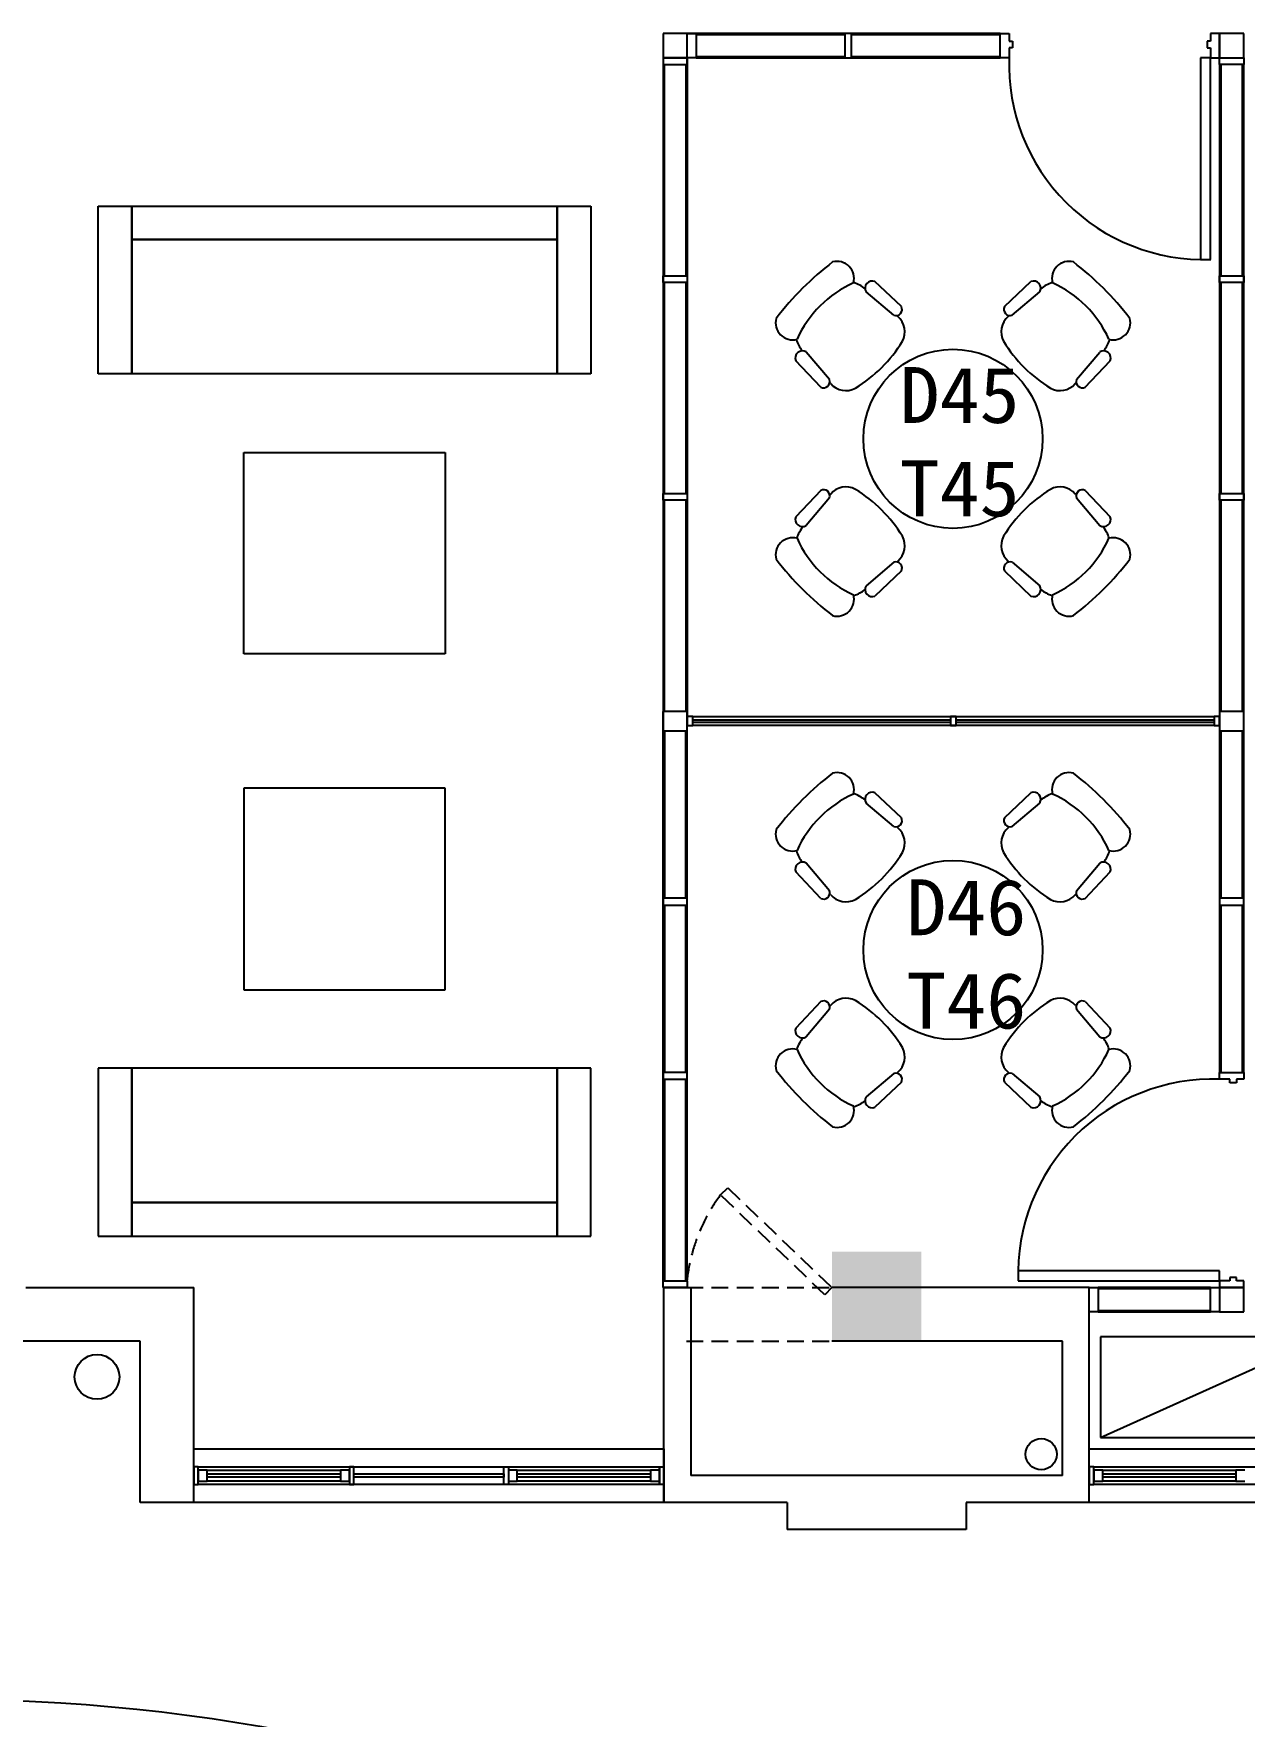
# Model space of a CAD drawing. Header units: millimetres. Extents: x 526420 to 928802, y 401925 to 509768.
# Drawn here: x 558491 to 563899, y 417524 to 425039 of the extents above; entities that cross this region are included whole.
import ezdxf

# ---------------------------------------------------------------- set-up
doc = ezdxf.new("R2010")
doc.units = ezdxf.units.MM
doc.header["$LTSCALE"] = 3000
doc.header["$MEASUREMENT"] = 0
doc.linetypes.add('DASHED', pattern=[0.75, 0.5, -0.25])
doc.layers.get('0').update_dxf_attribs({"linetype": 'CONTINUOUS'})
for name, color, linetype in [('D-WALL', 7, 'CONTINUOUS'), ('D-WINDOW', 7, 'CONTINUOUS'), ('P-DOOR', 7, 'CONTINUOUS'), ('P-FURNI-I', 7, 'CONTINUOUS'), ('P-STAIR', 7, 'CONTINUOUS'), ('P-WALL', 7, 'CONTINUOUS'), ('W-WD', 7, 'CONTINUOUS'), ('窗台线', 7, 'CONTINUOUS')]:
    doc.layers.add(name, color=color, linetype=linetype)
doc.styles.get("Standard").update_dxf_attribs({"font": 'romans.shx', "width": 0.65, "bigfont": 'hzfs1.shx'})

msp = doc.modelspace()

# ---------------------------------------------------------------- linework, layer by layer
at = {"color": 0, "ltscale": 0.7}
msp.add_circle((562991.3, 418694.3), 70, dxfattribs=at)
msp.add_circle((562991.3, 418694.3), 70, dxfattribs=at)
at = {"layer": 'D-WALL', "color": 0, "ltscale": 0.7}
for p, q in [((558456.1, 419438.6), (559206.1, 419438.6)), ((559206.1, 418478.6), (559206.1, 419438.6)), ((561306.1, 418478.6), (561306.1, 419438.6)), ((561306.1, 419438.6), (561406.1, 419438.6)), ((561306.1, 419438.6), (561426.2, 419438.6)), ((561426.2, 419438.6), (561426.2, 418598.6)), ((563206.1, 419438.6), (562056.1, 419438.6)), ((563206.1, 418478.6), (563206.1, 419438.6)), ((558966.1, 419198.6), (558376.1, 419198.6)), ((558966.1, 418478.6), (558966.1, 419198.6)), ((563086.1, 419198.6), (562056.1, 419198.6)), ((563086.1, 418598.6), (563086.1, 419198.6)), ((563086.1, 418598.6), (561426.2, 418598.6)), ((559206.1, 418478.6), (558966.1, 418478.6)), ((561856.1, 418478.6), (561306.1, 418478.6)), ((561546.1, 418478.6), (561306.1, 418478.6)), ((561856.1, 418478.6), (561856.1, 418358.6)), ((562656.1, 418478.6), (562656.1, 418358.6)), ((563206.1, 418478.6), (562656.1, 418478.6)), ((563206.1, 418478.6), (562966.1, 418478.6)), ((562656.1, 418358.6), (561856.1, 418358.6))]:
    msp.add_line(p, q, dxfattribs=at)
at = {"layer": 'D-WALL', "color": 0}
msp.add_solid([(562056.1, 419198.6), (562456.1, 419198.6), (562056.1, 419598.6), (562456.1, 419598.6)], dxfattribs=at)
at = {"layer": 'D-WINDOW', "color": 0, "ltscale": 0.7}
for p, q in [((559206.1, 418718.6), (561306.1, 418718.6)), ((563206.1, 418718.6), (565306.1, 418718.6)), ((559226.1, 418638.6), (559206.1, 418638.6)), ((559206.1, 418638.6), (559206.1, 418558.6)), ((559226.1, 418638.6), (561286.1, 418638.6)), ((559226.1, 418558.6), (559226.1, 418638.6)), ((559226.1, 418558.6), (559226.1, 418638.6)), ((559266.1, 418623.6), (559226.1, 418623.6)), ((559226.1, 418623.6), (559226.1, 418573.6)), ((559266.1, 418623.6), (559861.1, 418623.6)), ((559266.1, 418573.6), (559266.1, 418623.6)), ((559266.1, 418573.6), (559266.1, 418623.6)), ((559266.1, 418606.1), (559861.1, 418606.1)), ((559266.1, 418591.1), (559266.1, 418606.1)), ((559861.1, 418591.1), (559266.1, 418591.1)), ((559901.1, 418623.6), (559861.1, 418623.6)), ((559861.1, 418623.6), (559861.1, 418573.6)), ((559861.1, 418623.6), (559861.1, 418573.6)), ((559861.1, 418606.1), (559861.1, 418591.1)), ((559921.1, 418638.6), (559901.1, 418638.6)), ((559901.1, 418638.6), (559901.1, 418558.6)), ((559901.1, 418573.6), (559901.1, 418623.6)), ((559921.1, 418558.6), (559921.1, 418638.6)), ((559921.1, 418606.1), (560591.1, 418606.1)), ((559921.1, 418591.1), (559921.1, 418606.1)), ((560591.1, 418591.1), (559921.1, 418591.1)), ((560591.1, 418558.6), (560591.1, 418638.6)), ((560591.1, 418638.6), (560611.1, 418638.6)), ((560591.1, 418606.1), (560591.1, 418591.1)), ((560611.1, 418638.6), (560611.1, 418558.6)), ((560651.1, 418623.6), (560611.1, 418623.6)), ((560611.1, 418623.6), (560611.1, 418573.6)), ((560651.1, 418623.6), (561246.1, 418623.6)), ((560651.1, 418573.6), (560651.1, 418623.6)), ((560651.1, 418573.6), (560651.1, 418623.6)), ((560651.1, 418606.1), (561246.1, 418606.1)), ((560651.1, 418591.1), (560651.1, 418606.1)), ((561246.1, 418591.1), (560651.1, 418591.1)), ((561286.1, 418623.6), (561246.1, 418623.6)), ((561246.1, 418623.6), (561246.1, 418573.6)), ((561246.1, 418623.6), (561246.1, 418573.6)), ((561246.1, 418606.1), (561246.1, 418591.1)), ((561286.1, 418638.6), (561286.1, 418558.6)), ((561286.1, 418558.6), (561286.1, 418638.6)), ((561286.1, 418638.6), (561306.1, 418638.6)), ((561286.1, 418573.6), (561286.1, 418623.6)), ((561306.1, 418638.6), (561306.1, 418558.6)), ((563226.1, 418638.6), (563206.1, 418638.6)), ((563206.1, 418638.6), (563206.1, 418558.6)), ((563226.1, 418638.6), (565286.1, 418638.6)), ((563226.1, 418558.6), (563226.1, 418638.6)), ((563226.1, 418558.6), (563226.1, 418638.6)), ((563266.1, 418623.6), (563226.1, 418623.6)), ((563226.1, 418623.6), (563226.1, 418573.6)), ((563266.1, 418623.6), (563861.1, 418623.6)), ((563266.1, 418573.6), (563266.1, 418623.6)), ((563266.1, 418573.6), (563266.1, 418623.6)), ((563266.1, 418606.1), (563861.1, 418606.1)), ((563266.1, 418591.1), (563266.1, 418606.1)), ((563861.1, 418591.1), (563266.1, 418591.1)), ((563901.1, 418623.6), (563861.1, 418623.6)), ((563861.1, 418623.6), (563861.1, 418573.6)), ((563861.1, 418623.6), (563861.1, 418573.6)), ((563861.1, 418606.1), (563861.1, 418591.1)), ((559206.1, 418558.6), (559226.1, 418558.6)), ((559226.1, 418573.6), (559266.1, 418573.6)), ((561286.1, 418558.6), (559226.1, 418558.6)), ((559861.1, 418573.6), (559266.1, 418573.6)), ((559861.1, 418573.6), (559901.1, 418573.6)), ((559901.1, 418558.6), (559921.1, 418558.6)), ((560611.1, 418558.6), (560591.1, 418558.6)), ((560611.1, 418573.6), (560651.1, 418573.6)), ((561246.1, 418573.6), (560651.1, 418573.6)), ((561246.1, 418573.6), (561286.1, 418573.6)), ((561306.1, 418558.6), (561286.1, 418558.6)), ((563206.1, 418558.6), (563226.1, 418558.6)), ((563226.1, 418573.6), (563266.1, 418573.6)), ((565286.1, 418558.6), (563226.1, 418558.6)), ((563861.1, 418573.6), (563266.1, 418573.6)), ((563861.1, 418573.6), (563901.1, 418573.6))]:
    msp.add_line(p, q, dxfattribs=at)
at = {"layer": 'P-DOOR', "color": 0}
for p, q in [((563703.1, 424930.6), (563703.1, 424030.6)), ((563748.1, 424930.6), (563703.1, 424930.6)), ((563748.1, 424030.6), (563748.1, 424930.6)), ((563703.1, 424030.6), (563748.1, 424030.6)), ((563788.1, 419513.6), (562888.1, 419513.6)), ((562888.1, 419513.6), (562888.1, 419468.6)), ((563788.1, 419468.6), (563788.1, 419513.6)), ((562888.1, 419468.6), (563788.1, 419468.6))]:
    msp.add_line(p, q, dxfattribs=at)
at = {"layer": 'P-DOOR', "color": 0, "linetype": 'DASHED', "ltscale": 0.05}
for p, q in [((561558.8, 419852.2), (561590.7, 419884.1)), ((561558.8, 419852.2), (561590.7, 419884.1)), ((561590.7, 419884.1), (562056.1, 419438.6)), ((561590.7, 419884.1), (562056.1, 419438.6)), ((562024.3, 419406.8), (561558.8, 419852.2)), ((562024.3, 419406.8), (561558.8, 419852.2)), ((561406.1, 419438.6), (562056.1, 419438.6)), ((561406.1, 419438.6), (562056.1, 419438.6)), ((562056.1, 419438.6), (562024.3, 419406.8)), ((562056.1, 419438.6), (562024.3, 419406.8)), ((561406.1, 419198.6), (562056.1, 419198.6)), ((561406.1, 419198.6), (562056.1, 419198.6))]:
    msp.add_line(p, q, dxfattribs=at)
at = {"layer": 'P-DOOR', "color": 0}
for centre, start, end in [((563716.6, 424899), 177.91733, 272.08267), ((563756.6, 419500.2), 87.91733, 182.08267)]:
    msp.add_arc(centre, 869, start, end, dxfattribs=at)
at = {"layer": 'P-DOOR', "color": 0, "linetype": 'DASHED', "ltscale": 0.05}
msp.add_arc((562185.9, 419385.8), 781.5, 143.35196, 176.12448, dxfattribs=at)
msp.add_arc((562185.9, 419385.8), 781.5, 143.35196, 176.12448, dxfattribs=at)
at = {"layer": 'P-FURNI-I', "color": 0}
for p, q in [((558779.1, 423518.6), (558779.1, 424268.6)), ((558779.1, 424268.6), (558929.1, 424268.6)), ((558929.1, 424118.6), (558929.1, 424268.6)), ((558929.1, 424268.6), (560829.1, 424268.6)), ((558929.1, 424268.6), (558929.1, 423518.6)), ((560829.1, 423518.6), (560829.1, 424268.6)), ((560829.1, 424268.6), (560979.1, 424268.6)), ((560829.1, 424268.6), (560829.1, 424118.6)), ((560979.1, 424268.6), (560979.1, 423518.6)), ((560829.1, 424118.6), (558929.1, 424118.6)), ((558929.1, 423518.6), (558929.1, 424118.6)), ((558929.1, 424118.6), (560829.1, 424118.6)), ((560829.1, 424118.6), (560829.1, 423518.6)), ((562366.8, 423819.5), (562248.6, 423931.4)), ((562827.5, 423819.5), (562945.6, 423931.4)), ((562332.7, 423780.8), (562209.5, 423885.4)), ((562861.5, 423780.8), (562984.8, 423885.4)), ((562350.4, 423775.4), (562345.6, 423779.5)), ((562843.8, 423775.4), (562848.7, 423779.5)), ((562006.9, 423459.6), (561895, 423577.7)), ((562045.6, 423493.6), (561941, 423616.8)), ((563148.7, 423493.6), (563253.3, 423616.8)), ((563187.4, 423459.6), (563299.3, 423577.7)), ((558929.1, 423518.6), (558779.1, 423518.6)), ((560829.1, 423518.6), (558929.1, 423518.6)), ((560979.1, 423518.6), (560829.1, 423518.6)), ((562051, 423475.9), (562046.8, 423480.8)), ((562051, 423475.9), (562046.8, 423480.7)), ((563143.3, 423475.9), (563147.4, 423480.8)), ((563143.3, 423475.9), (563147.5, 423480.7)), ((559429.1, 422268.6), (559429.1, 423168.6)), ((559429.1, 423168.6), (560329.1, 423168.6)), ((560329.1, 423168.6), (560329.1, 422268.6)), ((562006.9, 422998.9), (561895, 422880.7)), ((562045.6, 422964.8), (561941, 422841.6)), ((562051, 422982.5), (562046.8, 422977.7)), ((563143.3, 422982.5), (563147.4, 422977.7)), ((563148.7, 422964.8), (563253.3, 422841.6)), ((563187.4, 422998.9), (563299.3, 422880.7)), ((562332.7, 422677.7), (562209.5, 422573.1)), ((562350.4, 422683.1), (562345.6, 422678.9)), ((562350.4, 422683.1), (562345.7, 422678.9)), ((562843.8, 422683.1), (562848.6, 422678.9)), ((562843.8, 422683.1), (562848.7, 422678.9)), ((562861.5, 422677.7), (562984.8, 422573.1)), ((562366.8, 422639), (562248.6, 422527.1)), ((562827.5, 422639), (562945.6, 422527.1)), ((560329.1, 422268.6), (559429.1, 422268.6)), ((560329.1, 421668.6), (559429.1, 421668.6)), ((559429.1, 421668.6), (559429.1, 420768.6)), ((560329.1, 420768.6), (560329.1, 421668.6)), ((562332.7, 421497.7), (562209.5, 421602.3)), ((562366.8, 421536.4), (562248.6, 421648.3)), ((562827.5, 421536.4), (562945.6, 421648.3)), ((562861.5, 421497.7), (562984.8, 421602.3)), ((562350.4, 421492.3), (562345.6, 421496.5)), ((562843.8, 421492.3), (562848.7, 421496.5)), ((562006.9, 421176.5), (561895, 421294.7)), ((562045.6, 421210.6), (561941, 421333.8)), ((563148.7, 421210.6), (563253.3, 421333.8)), ((563187.4, 421176.5), (563299.3, 421294.7)), ((562051, 421192.9), (562046.8, 421197.7)), ((562051, 421192.9), (562046.8, 421197.6)), ((563143.3, 421192.9), (563147.4, 421197.7)), ((563143.3, 421192.9), (563147.5, 421197.6)), ((559429.1, 420768.6), (560329.1, 420768.6)), ((562006.9, 420715.8), (561895, 420597.7)), ((562051, 420699.5), (562046.8, 420694.6)), ((563143.3, 420699.5), (563147.4, 420694.6)), ((563187.4, 420715.8), (563299.3, 420597.7)), ((562045.6, 420681.8), (561941, 420558.6)), ((563148.7, 420681.8), (563253.3, 420558.6)), ((558929.1, 420418.6), (558779.1, 420418.6)), ((558779.1, 420418.6), (558779.1, 419668.6)), ((558929.1, 419668.6), (558929.1, 420418.6)), ((560829.1, 420418.6), (558929.1, 420418.6)), ((558929.1, 420418.6), (558929.1, 419818.6)), ((560979.1, 420418.6), (560829.1, 420418.6)), ((560829.1, 420418.6), (560829.1, 419668.6)), ((560829.1, 419818.6), (560829.1, 420418.6)), ((560979.1, 419668.6), (560979.1, 420418.6)), ((562332.7, 420394.6), (562209.5, 420290)), ((562350.4, 420400), (562345.6, 420395.9)), ((562350.4, 420400), (562345.7, 420395.9)), ((562843.8, 420400), (562848.6, 420395.9)), ((562843.8, 420400), (562848.7, 420395.9)), ((562861.5, 420394.6), (562984.8, 420290)), ((562366.8, 420355.9), (562248.6, 420244)), ((562827.5, 420355.9), (562945.6, 420244)), ((560829.1, 419818.6), (558929.1, 419818.6)), ((558929.1, 419818.6), (558929.1, 419668.6)), ((558929.1, 419818.6), (560829.1, 419818.6)), ((560829.1, 419668.6), (560829.1, 419818.6)), ((558779.1, 419668.6), (558929.1, 419668.6)), ((558929.1, 419668.6), (560829.1, 419668.6)), ((560829.1, 419668.6), (560979.1, 419668.6))]:
    msp.add_line(p, q, dxfattribs=at)
at = {"layer": 'P-FURNI-I', "color": 0, "ltscale": 0.7}
for p, q in [((563256.1, 419218.6), (563256.1, 418768.6)), ((565256.1, 419218.6), (563256.1, 419218.6)), ((563256.1, 418768.6), (564256.1, 419218.6)), ((563256.1, 418768.6), (565256.1, 418768.6))]:
    msp.add_line(p, q, dxfattribs=at)
at = {"layer": 'P-FURNI-I', "color": 0, "ltscale": 100}
for centre in [(562597.1, 423229.2), (562597.1, 420946.2)]:
    msp.add_circle(centre, 400, dxfattribs=at)
at = {"layer": 'P-FURNI-I', "color": 0}
for centre, radius, start, end in [((562903.5, 422922.9), 1383.5, 127.59073, 142.40927), ((562078.8, 423945.2), 76.4, 345.39269, 104.60731), ((563115.5, 423945.2), 76.4, 75.39269, 194.60731), ((562290.8, 422922.9), 1383.5, 37.59073, 52.40927), ((562358.9, 423467.5), 502.6, 114.20895, 155.79105), ((562096.6, 423759.4), 177.1, 52.33471, 71.21221), ((562236.3, 423902.2), 31.7, 67.15642, 212.13371), ((562957.9, 423902.2), 31.7, 327.86629, 112.84358), ((563097.7, 423759.4), 177.1, 108.78779, 127.66529), ((562835.4, 423467.5), 502.6, 24.20895, 65.79105), ((562341.8, 423807.1), 27.9, 251.04311, 26.28384), ((562293.5, 423707.5), 88.6, 331.10866, 50), ((562900.8, 423707.5), 88.6, 130, 208.89134), ((562852.5, 423807.1), 27.9, 153.71616, 288.95689), ((561881.2, 423747.6), 76.4, 165.39269, 284.60731), ((563313.1, 423747.6), 76.4, 255.39269, 14.60731), ((561924.2, 423590), 31.7, 57.86629, 202.84358), ((562065.3, 423728), 177.1, 198.61801, 216.90476), ((561837.6, 423988.8), 624.1, 301.27501, 328.72499), ((563356.7, 423988.8), 624.1, 211.27501, 238.72499), ((563270.1, 423590), 31.7, 337.15642, 122.13371), ((563129, 423728), 177.1, 323.09524, 341.38199), ((562019.2, 423484.6), 27.9, 243.71616, 18.95689), ((562118.8, 423532.9), 88.6, 220, 298.89134), ((563075.4, 423532.9), 88.6, 241.10866, 320), ((563175, 423484.6), 27.9, 161.04311, 296.28384), ((562019.2, 422973.9), 27.9, 341.04311, 116.28384), ((562118.8, 422925.6), 88.6, 61.10866, 140), ((561837.6, 422469.7), 624.1, 31.27501, 58.72499), ((563356.7, 422469.7), 624.1, 121.27501, 148.72499), ((563075.4, 422925.6), 88.6, 40, 118.89134), ((563175, 422973.9), 27.9, 63.71616, 198.95689), ((561924.2, 422868.4), 31.7, 157.15642, 302.13371), ((563270.1, 422868.4), 31.7, 237.86629, 22.84358), ((562067, 422728.7), 177.1, 142.33471, 161.21221), ((562293.5, 422750.9), 88.6, 310, 28.89134), ((562900.8, 422750.9), 88.6, 151.10866, 230), ((563127.3, 422728.7), 177.1, 18.78779, 37.66529), ((561881.2, 422710.9), 76.4, 75.39269, 194.60731), ((562358.9, 422991), 502.6, 204.20895, 245.79105), ((562835.4, 422991), 502.6, 294.20895, 335.79105), ((563313.1, 422710.9), 76.4, 345.39269, 104.60731), ((562903.5, 423535.6), 1383.5, 217.59073, 232.40927), ((562341.8, 422651.3), 27.9, 333.71616, 108.95689), ((562852.5, 422651.3), 27.9, 71.04311, 206.28384), ((562290.8, 423535.6), 1383.5, 307.59073, 322.40927), ((562236.3, 422556.2), 31.7, 147.86629, 292.84358), ((562957.9, 422556.2), 31.7, 247.15642, 32.13371), ((562078.8, 422513.3), 76.4, 255.39269, 14.60731), ((562098.3, 422697.3), 177.1, 288.61801, 306.90476), ((563096, 422697.3), 177.1, 233.09524, 251.38199), ((563115.5, 422513.3), 76.4, 165.39269, 284.60731), ((562903.5, 420639.8), 1383.5, 127.59073, 142.40927), ((562078.8, 421662.1), 76.4, 345.39269, 104.60731), ((563115.5, 421662.1), 76.4, 75.39269, 194.60731), ((562290.8, 420639.8), 1383.5, 37.59073, 52.40927), ((562358.9, 421184.4), 502.6, 114.20895, 155.79105), ((562096.6, 421476.3), 177.1, 52.33471, 71.21221), ((562236.3, 421619.2), 31.7, 67.15642, 212.13371), ((562957.9, 421619.2), 31.7, 327.86629, 112.84358), ((563097.7, 421476.3), 177.1, 108.78779, 127.66529), ((562835.4, 421184.4), 502.6, 24.20895, 65.79105), ((562341.8, 421524.1), 27.9, 251.04311, 26.28384), ((562852.5, 421524.1), 27.9, 153.71616, 288.95689), ((561881.2, 421464.5), 76.4, 165.39269, 284.60731), ((562293.5, 421424.5), 88.6, 331.10866, 50), ((562900.8, 421424.5), 88.6, 130, 208.89134), ((563313.1, 421464.5), 76.4, 255.39269, 14.60731), ((562065.3, 421445), 177.1, 198.61801, 216.90476), ((561837.6, 421705.7), 624.1, 301.27501, 328.72499), ((563356.7, 421705.7), 624.1, 211.27501, 238.72499), ((563129, 421445), 177.1, 323.09524, 341.38199), ((561924.2, 421307), 31.7, 57.86629, 202.84358), ((563270.1, 421307), 31.7, 337.15642, 122.13371), ((562019.2, 421201.5), 27.9, 243.71616, 18.95689), ((562118.8, 421249.8), 88.6, 220, 298.89134), ((563075.4, 421249.8), 88.6, 241.10866, 320), ((563175, 421201.5), 27.9, 161.04311, 296.28384), ((562019.2, 420690.8), 27.9, 341.04311, 116.28384), ((562118.8, 420642.5), 88.6, 61.10866, 140), ((561837.6, 420186.7), 624.1, 31.27501, 58.72499), ((563356.7, 420186.7), 624.1, 121.27501, 148.72499), ((563075.4, 420642.5), 88.6, 40, 118.89134), ((563175, 420690.8), 27.9, 63.71616, 198.95689), ((561924.2, 420585.4), 31.7, 157.15642, 302.13371), ((562067, 420445.6), 177.1, 142.33471, 161.21221), ((563270.1, 420585.4), 31.7, 237.86629, 22.84358), ((563127.3, 420445.6), 177.1, 18.78779, 37.66529), ((561881.2, 420427.8), 76.4, 75.39269, 194.60731), ((562358.9, 420707.9), 502.6, 204.20895, 245.79105), ((562293.5, 420467.9), 88.6, 310, 28.89134), ((562900.8, 420467.9), 88.6, 151.10866, 230), ((562835.4, 420707.9), 502.6, 294.20895, 335.79105), ((563313.1, 420427.8), 76.4, 345.39269, 104.60731), ((562903.5, 421252.6), 1383.5, 217.59073, 232.40927), ((562341.8, 420368.3), 27.9, 333.71616, 108.95689), ((562852.5, 420368.3), 27.9, 71.04311, 206.28384), ((562290.8, 421252.6), 1383.5, 307.59073, 322.40927), ((562078.8, 420230.2), 76.4, 255.39269, 14.60731), ((562098.3, 420414.3), 177.1, 288.61801, 306.90476), ((562236.3, 420273.2), 31.7, 147.86629, 292.84358), ((562957.9, 420273.2), 31.7, 247.15642, 32.13371), ((563096, 420414.3), 177.1, 233.09524, 251.38199), ((563115.5, 420230.2), 76.4, 165.39269, 284.60731)]:
    msp.add_arc(centre, radius, start, end, dxfattribs=at)
at = {"layer": 'P-STAIR', "color": 0}
msp.add_arc((558093.7, 409358.5), 8240.4, 39.49829, 89.56564, dxfattribs=at)
at = {"layer": 'P-WALL', "color": 0, "ltscale": 2}
for p, q in [((561410.1, 425038.6), (561302.1, 425038.6)), ((561302.1, 425038.6), (561302.1, 424930.6)), ((561410.1, 424930.6), (561410.1, 425038.6)), ((562808.1, 425038.6), (561410.1, 425038.6)), ((561410.1, 424930.6), (561410.1, 425038.6)), ((561410.1, 425038.6), (561450.1, 425038.6)), ((561450.1, 425038.6), (561450.1, 425038.6)), ((561450.1, 425038.6), (561450.1, 425038.6)), ((561450.1, 425038.6), (561450.1, 425038.6)), ((561450.1, 425038.6), (561450.1, 425038.6)), ((561450.1, 425038.6), (561450.1, 424930.6)), ((562114.1, 425032.6), (561450.1, 425032.6)), ((562144.1, 425038.6), (562114.1, 425038.6)), ((562114.1, 425038.6), (562114.1, 424930.6)), ((562144.1, 424930.6), (562144.1, 425038.6)), ((562808.1, 425032.6), (562144.1, 425032.6)), ((562808.1, 424930.6), (562808.1, 425038.6)), ((562808.1, 425038.6), (562848.1, 425038.6)), ((562848.1, 425038.6), (562848.1, 425005.6)), ((562848.1, 425005.6), (562863.1, 425005.6)), ((562863.1, 424975.6), (562848.1, 424975.6)), ((562848.1, 424975.6), (562848.1, 424930.6)), ((562863.1, 425005.6), (562863.1, 424975.6)), ((563748.1, 425005.6), (563733.1, 425005.6)), ((563733.1, 425005.6), (563733.1, 424975.6)), ((563733.1, 424975.6), (563748.1, 424975.6)), ((563788.1, 425038.6), (563748.1, 425038.6)), ((563748.1, 425038.6), (563748.1, 425005.6)), ((563748.1, 424975.6), (563748.1, 424930.6)), ((563896.1, 425038.6), (563788.1, 425038.6)), ((563788.1, 425038.6), (563788.1, 424930.6)), ((563788.1, 424930.6), (563788.1, 425038.6)), ((563896.1, 424930.6), (563896.1, 425038.6)), ((561302.1, 424930.6), (561410.1, 424930.6)), ((561302.1, 424930.6), (561302.1, 421988.6)), ((561410.1, 424930.6), (561302.1, 424930.6)), ((561302.1, 424930.6), (561302.1, 424900.6)), ((561302.1, 424900.6), (561302.1, 424900.6)), ((561302.1, 424900.6), (561302.1, 424900.6)), ((561302.1, 424900.6), (561302.1, 424900.6)), ((561302.1, 424900.6), (561302.1, 424900.6)), ((561302.1, 424900.6), (561410.1, 424900.6)), ((561308.1, 423957.6), (561308.1, 424900.6)), ((561404.1, 424900.6), (561404.1, 423957.6)), ((561410.1, 424930.6), (561410.1, 421988.6)), ((561410.1, 424900.6), (561410.1, 424930.6)), ((561410.1, 424930.6), (561410.1, 424930.6)), ((561450.1, 424930.6), (561410.1, 424930.6)), ((561410.1, 424930.6), (561410.1, 424930.6)), ((561450.1, 424936.6), (562114.1, 424936.6)), ((561450.1, 424930.6), (562808.1, 424930.6)), ((562114.1, 424930.6), (562144.1, 424930.6)), ((562144.1, 424936.6), (562808.1, 424936.6)), ((562848.1, 424930.6), (562808.1, 424930.6)), ((562808.1, 424930.6), (562808.1, 424930.6)), ((563748.1, 424930.6), (563788.1, 424930.6)), ((563788.1, 424930.6), (563896.1, 424930.6)), ((563788.1, 424930.6), (563788.1, 424930.6)), ((563788.1, 424930.6), (563896.1, 424930.6)), ((563788.1, 424900.6), (563788.1, 424930.6)), ((563788.1, 424930.6), (563788.1, 424930.6)), ((563788.1, 424900.6), (563788.1, 421988.6)), ((563896.1, 424900.6), (563788.1, 424900.6)), ((563794.1, 424900.6), (563794.1, 423957.6)), ((563890.1, 423957.6), (563890.1, 424900.6)), ((563896.1, 424930.6), (563896.1, 424900.6)), ((563896.1, 421988.6), (563896.1, 424900.6)), ((563896.1, 424900.6), (563896.1, 424900.6)), ((563896.1, 424900.6), (563896.1, 424900.6)), ((563896.1, 424900.6), (563896.1, 424900.6)), ((563896.1, 424900.6), (563896.1, 424900.6)), ((561302.1, 423927.6), (561302.1, 423957.6)), ((561302.1, 423957.6), (561410.1, 423957.6)), ((561410.1, 423927.6), (561302.1, 423927.6)), ((561308.1, 423157.6), (561308.1, 423927.6)), ((561308.1, 422984.6), (561308.1, 423927.6)), ((561404.1, 423927.6), (561404.1, 423157.6)), ((561404.1, 423927.6), (561404.1, 422984.6)), ((561410.1, 423957.6), (561410.1, 423927.6)), ((563788.1, 423927.6), (563788.1, 423957.6)), ((563788.1, 423957.6), (563896.1, 423957.6)), ((563896.1, 423927.6), (563788.1, 423927.6)), ((563794.1, 423908.3), (563794.1, 423927.6)), ((563794.1, 423927.6), (563794.1, 422984.6)), ((563890.1, 422984.6), (563890.1, 423927.6)), ((563896.1, 423957.6), (563896.1, 423927.6)), ((561308.1, 422984.6), (561308.1, 423127.6)), ((561404.1, 423127.6), (561404.1, 422984.6)), ((561302.1, 422954.6), (561302.1, 422984.6)), ((561302.1, 422984.6), (561410.1, 422984.6)), ((561410.1, 422954.6), (561302.1, 422954.6)), ((561308.1, 422011.6), (561308.1, 422954.6)), ((561404.1, 422954.6), (561404.1, 422011.6)), ((563788.1, 422954.6), (563788.1, 422984.6)), ((563788.1, 422984.6), (563896.1, 422984.6)), ((563896.1, 422954.6), (563788.1, 422954.6)), ((563794.1, 422954.6), (563794.1, 422011.6)), ((563890.1, 422011.6), (563890.1, 422954.6)), ((563896.1, 422984.6), (563896.1, 422954.6)), ((561302.1, 419468.6), (561302.1, 422011.6)), ((561410.1, 422011.6), (561302.1, 422011.6)), ((561302.1, 422011.6), (561302.1, 421925.6)), ((561410.1, 421925.6), (561410.1, 422011.6)), ((561435.1, 421988.6), (561410.1, 421988.6)), ((561410.1, 421988.6), (561410.1, 421948.6)), ((561435.1, 421948.6), (561435.1, 421988.6)), ((561435.1, 421988.6), (563763.1, 421988.6)), ((561435.1, 421948.6), (561435.1, 421988.6)), ((561435.1, 421974.6), (562586.6, 421974.6)), ((561435.1, 421962.6), (561435.1, 421974.6)), ((562611.6, 421988.6), (562586.6, 421988.6)), ((562586.6, 421988.6), (562586.6, 421948.6)), ((562586.6, 421974.6), (562586.6, 421962.6)), ((562611.6, 421948.6), (562611.6, 421988.6)), ((562611.6, 421974.6), (563763.1, 421974.6)), ((563788.1, 421988.6), (563763.1, 421988.6)), ((563763.1, 421988.6), (563763.1, 421948.6)), ((563763.1, 421988.6), (563763.1, 421948.6)), ((563763.1, 421974.6), (563763.1, 421962.6)), ((563896.1, 422011.6), (563788.1, 422011.6)), ((563788.1, 422011.6), (563788.1, 421925.6)), ((563788.1, 421948.6), (563788.1, 421988.6)), ((563896.1, 421925.6), (563896.1, 422011.6)), ((561302.1, 421925.6), (561410.1, 421925.6)), ((561308.1, 421925.6), (561308.1, 421177.1)), ((561404.1, 421177.1), (561404.1, 421925.6)), ((561410.1, 421948.6), (561435.1, 421948.6)), ((561410.1, 419468.6), (561410.1, 421948.6)), ((562586.6, 421962.6), (561435.1, 421962.6)), ((563763.1, 421948.6), (561435.1, 421948.6)), ((562586.6, 421948.6), (562611.6, 421948.6)), ((563763.1, 421962.6), (562611.6, 421962.6)), ((563763.1, 421948.6), (563788.1, 421948.6)), ((563788.1, 421925.6), (563788.1, 420398.6)), ((563788.1, 421925.6), (563896.1, 421925.6)), ((563794.1, 421925.6), (563794.1, 421177.1)), ((563890.1, 421177.1), (563890.1, 421925.6)), ((563896.1, 420398.6), (563896.1, 421925.6)), ((561302.1, 421177.1), (561302.1, 421147.1)), ((561410.1, 421177.1), (561302.1, 421177.1)), ((561302.1, 421177.1), (561302.1, 421147.1)), ((561410.1, 421177.1), (561302.1, 421177.1)), ((561302.1, 421147.1), (561410.1, 421147.1)), ((561302.1, 421147.1), (561410.1, 421147.1)), ((561308.1, 421147.1), (561308.1, 420398.6)), ((561404.1, 420398.6), (561404.1, 421147.1)), ((561410.1, 421147.1), (561410.1, 421177.1)), ((561410.1, 421147.1), (561410.1, 421177.1)), ((563788.1, 421177.1), (563788.1, 421147.1)), ((563896.1, 421177.1), (563788.1, 421177.1)), ((563788.1, 421147.1), (563896.1, 421147.1)), ((563794.1, 421147.1), (563794.1, 420398.6)), ((563890.1, 420398.6), (563890.1, 421147.1)), ((563896.1, 421147.1), (563896.1, 421177.1)), ((561302.1, 420398.6), (561302.1, 420368.6)), ((561410.1, 420398.6), (561302.1, 420398.6)), ((561410.1, 420368.6), (561410.1, 420398.6)), ((563788.1, 420398.6), (563896.1, 420398.6)), ((563788.1, 420368.6), (563788.1, 420398.6)), ((563788.1, 420398.6), (563788.1, 420398.6)), ((563896.1, 420398.6), (563896.1, 420368.6)), ((561302.1, 420368.6), (561410.1, 420368.6)), ((561308.1, 420368.6), (561308.1, 419468.6)), ((561404.1, 419468.6), (561404.1, 420368.6)), ((563833.1, 420368.6), (563788.1, 420368.6)), ((563833.1, 420353.6), (563833.1, 420368.6)), ((563863.1, 420353.6), (563833.1, 420353.6)), ((563896.1, 420368.6), (563863.1, 420368.6)), ((563863.1, 420368.6), (563863.1, 420353.6)), ((561302.1, 419438.6), (561302.1, 419468.6)), ((561302.1, 419468.6), (561302.1, 419468.6)), ((561302.1, 419468.6), (561302.1, 419468.6)), ((561302.1, 419468.6), (561302.1, 419468.6)), ((561302.1, 419468.6), (561302.1, 419468.6)), ((561302.1, 419468.6), (561410.1, 419468.6)), ((561410.1, 419438.6), (561302.1, 419438.6)), ((561410.1, 419468.6), (561410.1, 419438.6)), ((561410.1, 419438.6), (561410.1, 419438.6)), ((563206.1, 419330.6), (563206.1, 419438.6)), ((563206.1, 419438.6), (563246.1, 419438.6)), ((563246.1, 419438.6), (563246.1, 419438.6)), ((563246.1, 419438.6), (563246.1, 419438.6)), ((563246.1, 419438.6), (563246.1, 419438.6)), ((563246.1, 419438.6), (563246.1, 419438.6)), ((563246.1, 419438.6), (563246.1, 419330.6)), ((563748.1, 419438.6), (563246.1, 419438.6)), ((563748.1, 419432.6), (563246.1, 419432.6)), ((563748.1, 419330.6), (563748.1, 419438.6)), ((563748.1, 419438.6), (563788.1, 419438.6)), ((563833.1, 419468.6), (563788.1, 419468.6)), ((563788.1, 419468.6), (563788.1, 419438.6)), ((563788.1, 419438.6), (563896.1, 419438.6)), ((563788.1, 419438.6), (563788.1, 419438.6)), ((563896.1, 419438.6), (563788.1, 419438.6)), ((563788.1, 419438.6), (563788.1, 419330.6)), ((563788.1, 419438.6), (563788.1, 419330.6)), ((563788.1, 419438.6), (563788.1, 419438.6)), ((563863.1, 419483.6), (563833.1, 419483.6)), ((563833.1, 419483.6), (563833.1, 419468.6)), ((563863.1, 419468.6), (563863.1, 419483.6)), ((563896.1, 419468.6), (563863.1, 419468.6)), ((563896.1, 419438.6), (563896.1, 419468.6)), ((563896.1, 419330.6), (563896.1, 419438.6)), ((563246.1, 419336.6), (563748.1, 419336.6)), ((563246.1, 419330.6), (563206.1, 419330.6)), ((563206.1, 419330.6), (563206.1, 419330.6)), ((563246.1, 419330.6), (563748.1, 419330.6)), ((563788.1, 419330.6), (563748.1, 419330.6)), ((563748.1, 419330.6), (563748.1, 419330.6)), ((563748.1, 419330.6), (563748.1, 419330.6)), ((563748.1, 419330.6), (563748.1, 419330.6)), ((563748.1, 419330.6), (563748.1, 419330.6)), ((563788.1, 419330.6), (563896.1, 419330.6))]:
    msp.add_line(p, q, dxfattribs=at)
at = {"layer": 'W-WD', "color": 0, "ltscale": 0.7}
for centre, radius in [((558773.7, 419039.5), 100), ((562991.3, 418694.3), 70)]:
    msp.add_circle(centre, radius, dxfattribs=at)
at = {"layer": '窗台线', "color": 0, "ltscale": 0.7}
for p, q in [((559206.1, 418478.6), (559206.1, 418718.6)), ((561306.1, 418718.6), (561306.1, 418478.6)), ((563206.1, 418478.6), (563206.1, 418718.6)), ((561306.1, 418478.6), (559206.1, 418478.6)), ((565306.1, 418478.6), (563206.1, 418478.6))]:
    msp.add_line(p, q, dxfattribs=at)

# ---------------------------------------------------------------- texts
at = {"layer": 'P-FURNI-I', "color": 6, "ltscale": 0.7, "char_height": 250, "attachment_point": 1}
for s, insert, width in [('{\\fKaiTi_GB2312|b0|i0|c134|p49;\\W1.05;\\C3;D45\\PT45}', (562358.7, 423549.8), 505.409), ('{\\fKaiTi_GB2312|b0|i0|c134|p49;\\W1.05;\\C3;D46\\PT46}', (562388.8, 421262), 339.372)]:
    msp.add_mtext(s, dxfattribs=dict(at, insert=insert, width=width))

doc.saveas('drawing.dxf')
